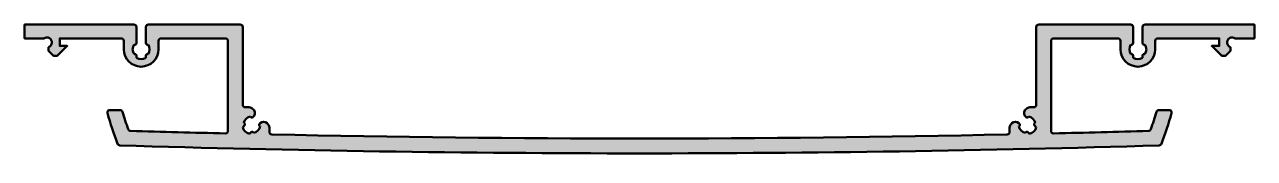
# Model space of a CAD drawing. Extents: x 4 to 252, y -27 to 0.
import ezdxf

# ---------------------------------------------------------------- set-up
doc = ezdxf.new("R2010")
doc.units = 0
doc.layers.add('0S-Alu contour', color=7, linetype='Continuous', lineweight=50)
doc.layers.add('0S-Alu hatch', color=252, linetype='Continuous', lineweight=25)

# ---------------------------------------------------------------- blocks, each defined once
blk = doc.blocks.new('490480__F8A199C3_FD2A_4113_AD1A_4A0C26B12F41_')
at = {"layer": '0S-Alu hatch'}
h = blk.add_hatch(color=256, dxfattribs=at)
edge = h.paths.add_edge_path()
edge.add_line((47.59999999999978, -16.19999999999998), (47.59999999999978, -0.4999999999999876))
edge.add_arc((47.09999999999978, -0.499999999999987), 0.5, 0, 90)
edge.add_line((47.09999999999978, 1.32e-14), (28.55000000000019, 8.5e-15))
edge.add_arc((28.55000000000019, -0.4999999999999899), 0.5, 90.0000000000004, 180)
edge.add_line((28.05000000000019, -0.4999999999999898), (28.05000000000018, -3.762131383491218))
edge.add_arc((28.34440582859258, -3.762131383491216), 0.2944058285923994, 180, 301.8009681017567)
edge.add_ellipse((27.1000000000002, -4.999999999999991), major_axis=(-1.712952200508461, 0), ratio=1, start_angle=144.7894847064532, end_angle=215.210515293547, ccw=False)
edge.add_arc((28.34440582859258, -6.237868616508761), 0.2944058285923953, 58.19903189824304, 180)
edge.add_line((28.05000000000019, -6.237868616508761), (28.05000000000018, -6.729916640031135))
edge.add_ellipse((27.10000000000019, -4.999999999999985), major_axis=(-1.973603704256925, 0), ratio=1, start_angle=61.22619619942759, end_angle=118.77380380057241, ccw=False)
edge.add_line((26.15000000000019, -6.729916640031135), (26.15000000000018, -6.237868616508762))
edge.add_arc((25.85559417140779, -6.23786861650876), 0.2944058285923958, 0, 121.8009681017563)
edge.add_ellipse((27.10000000000019, -4.999999999999989), major_axis=(-1.712952200508471, 0), ratio=1, start_angle=-35.21051529354662, end_angle=35.21051529354662, ccw=False)
edge.add_arc((25.85559417140779, -3.762131383491216), 0.2944058285923998, 238.1990318982435, 360)
edge.add_line((26.15000000000019, -3.762131383491216), (26.15000000000013, -0.4999999999999818))
edge.add_arc((25.65000000000013, -0.4999999999999936), 0.5, 0, 90.0000000000004)
edge.add_line((25.65000000000012, 6.4e-15), (3.600000000000001, 0))
edge.add_line((3.600000000000001, 0), (3.6, -2.799999999998965))
edge.add_line((3.6, -2.799999999998965), (7.5, -2.799999999998964))
edge.add_ellipse((8.100000000000001, -3.599999999998962), major_axis=(-0.9999999999999996, 0), ratio=1, start_angle=107.4576031237228, end_angle=306.86989764584416, ccw=False)
edge.add_line((8.400000000000013, -4.553939201415904), (8.400000000000013, -5.299999999983986))
edge.add_line((8.400000000000013, -5.299999999983986), (9.400000000000027, -6.299999999983461))
edge.add_line((9.400000000000027, -6.299999999983461), (10.20000000000022, -6.299999999983461))
edge.add_line((10.20000000000022, -6.299999999983461), (12.20000000000203, -4.299999999981467))
edge.add_line((12.20000000000203, -4.299999999981467), (10.70000000000204, -4.299999999998962))
edge.add_line((10.70000000000204, -4.299999999998962), (10.70000000000204, -2.799999999998963))
edge.add_line((10.70000000000204, -2.799999999998963), (23.10000000000019, -2.799999999998962))
edge.add_ellipse((23.10000000000019, -3.299999999998961), major_axis=(-0.4999999999999992, 0), ratio=1, start_angle=180, end_angle=270, ccw=False)
edge.add_line((23.60000000000018, -3.299999999998961), (23.60000000000018, -4.999999999999989))
edge.add_arc((27.10000000000019, -4.999999999999988), 3.5, 180, 360)
edge.add_line((30.60000000000019, -4.999999999999988), (30.60000000000019, -3.299999999998957))
edge.add_ellipse((31.10000000000019, -3.299999999998959), major_axis=(-0.5, 0), ratio=1, start_angle=270, end_angle=360, ccw=False)
edge.add_line((31.10000000000019, -2.799999999998959), (44.09999999999978, -2.799999999998957))
edge.add_ellipse((44.09999999999979, -3.299999999998949), major_axis=(-0.4999999999999929, 0), ratio=1, start_angle=180, end_angle=270.0000000000008, ccw=False)
edge.add_line((44.59999999999978, -3.299999999998956), (44.60000000000071, -21.47345741355991))
edge.add_ellipse((44.10000000000112, -21.47345741356061), major_axis=(-0.4999999999995879, 0), ratio=1, start_angle=88.59129114323679, end_angle=180, ccw=False)
edge.add_ellipse((127.6000000057706, 3374.000000206606), major_axis=(-3397.000000206686, 0), ratio=1, start_angle=88.26828252536848, end_angle=88.59129114314561, ccw=False)
edge.add_ellipse((24.95922973403866, -20.94876578118885), major_axis=(-0.4999999999972966, 0), ratio=1, start_angle=19.177819508038397, end_angle=88.2682825253653, ccw=False)
edge.add_ellipse((118.9373390471198, 11.73708696817475), major_axis=(-100.0000000000703, 0), ratio=1, start_angle=17.0611216022769, end_angle=19.177819508101777, ccw=False)
edge.add_arc((22.86011113003559, -17.74877872681193), 0.5000000000000135, 17.06112160228492, 90.0000000000004)
edge.add_line((22.86011113003559, -17.24877872681192), (20.7699629783853, -17.24877872681192))
edge.add_arc((20.76996297838531, -17.74877872681192), 0.5000000000000036, 90.0000000000004, 196.7183330976029)
edge.add_arc((118.9373390470505, 11.73708696815547), 102.9999999999434, 196.7183330976025, 200.3364927648901)
edge.add_arc((22.82639215896525, -23.88503941789888), 0.5000000000001079, 200.3364927648449, 268.2338472364673)
edge.add_arc((127.6000000000198, 3374.000000000088), 3400.000000000089, 268.233847236516, 271.7661527634833)
edge.add_arc((232.3736078410342, -23.88503941789998), 0.5000000000002524, 271.7661527633913, 339.6635072351479)
edge.add_arc((136.262660952952, 11.73708696815493), 102.9999999999408, 339.663507235109, 343.2816669023966)
edge.add_arc((234.4300370216143, -17.7487787268132), 0.5000000000000207, 343.2816669023821, 450)
edge.add_line((234.4300370216143, -17.24877872681318), (232.339888869964, -17.24877872681316))
edge.add_arc((232.339888869964, -17.74877872681316), 0.4999999999999929, 89.99999999999675, 162.9388783977201)
edge.add_ellipse((136.2626609530541, 11.73708696810622), major_axis=(-99.99999999988398, 0), ratio=1, start_angle=160.8221804919018, end_angle=162.9388783977307, ccw=False)
edge.add_ellipse((230.2407702659586, -20.94876578118765), major_axis=(-0.5000000000008507, 0), ratio=1, start_angle=91.7317174745333, end_angle=160.8221804917784, ccw=False)
edge.add_ellipse((127.5999999978118, 3374.000000101196), major_axis=(-3397.000000101216, 0), ratio=1, start_angle=91.40870885683768, end_angle=91.7317174746247, ccw=False)
edge.add_ellipse((211.0999999999993, -21.47345741356085), major_axis=(-0.4999999999995362, 0), ratio=1, start_angle=0, end_angle=91.4087088565862, ccw=False)
edge.add_line((210.5999999999998, -21.4734574135609), (210.6, -3.299999999999936))
edge.add_ellipse((211.1, -3.299999999999935), major_axis=(-0.5, 0), ratio=1, start_angle=270, end_angle=360, ccw=False)
edge.add_line((211.1, -2.799999999999935), (224.0999999999996, -2.800000000000128))
edge.add_ellipse((224.0999999999996, -3.300000000000119), major_axis=(-0.4999999999999912, 0), ratio=1, start_angle=180, end_angle=269.9999999999935, ccw=False)
edge.add_line((224.5999999999995, -3.300000000000085), (224.5999999999995, -5.000000000001137))
edge.add_arc((228.0999999999996, -5.000000000001176), 3.5, 180, 360)
edge.add_line((231.5999999999996, -5.000000000001176), (231.5999999999996, -3.300000000000191))
edge.add_ellipse((232.0999999999996, -3.300000000000188), major_axis=(-0.5, 0), ratio=1, start_angle=270, end_angle=360, ccw=False)
edge.add_line((232.0999999999996, -2.800000000000188), (244.4999999999978, -2.800000000000347))
edge.add_line((244.4999999999978, -2.800000000000347), (244.4999999999977, -4.300000000000345))
edge.add_line((244.4999999999977, -4.300000000000345), (242.9999999999977, -4.299999999982832))
edge.add_line((242.9999999999977, -4.299999999982832), (244.9999999999995, -6.29999999998485))
edge.add_line((244.9999999999995, -6.29999999998485), (245.7999999999997, -6.299999999984859))
edge.add_line((245.7999999999997, -6.299999999984859), (246.7999999999998, -5.299999999985396))
edge.add_line((246.7999999999998, -5.299999999985396), (246.7999999999998, -4.553939201417325))
edge.add_ellipse((247.0999999999998, -3.600000000000376), major_axis=(-1.000000000000005, 0), ratio=1, start_angle=-126.8698976458453, end_angle=72.5423968762774, ccw=False)
edge.add_line((247.6999999999998, -2.800000000000385), (251.5999999999998, -2.800000000000432))
edge.add_line((251.5999999999998, -2.800000000000432), (251.5999999999998, -1.4673e-12))
edge.add_line((251.5999999999998, -1.4673e-12), (229.5499999999997, -1.198e-12))
edge.add_arc((229.5499999999997, -0.500000000001198), 0.5, 90, 180)
edge.add_line((229.0499999999997, -0.500000000001198), (229.0499999999996, -3.762131383492418))
edge.add_arc((229.344405828592, -3.762131383492398), 0.2944058285924029, 180, 301.8009681017538)
edge.add_ellipse((228.0999999999997, -5.000000000001187), major_axis=(-1.712952200508393, 0), ratio=1, start_angle=144.7894847064513, end_angle=215.2105152935487, ccw=False)
edge.add_arc((229.344405828592, -6.23786861650997), 0.294405828592405, 58.19903189824065, 180)
edge.add_line((229.0499999999996, -6.23786861650997), (229.0499999999996, -6.729916640032334))
edge.add_ellipse((228.0999999999996, -5.000000000001195), major_axis=(-1.973603704256911, 0), ratio=1, start_angle=61.22619619942577, end_angle=118.77380380057241, ccw=False)
edge.add_line((227.1499999999995, -6.729916640032304), (227.1499999999995, -6.23786861650994))
edge.add_arc((226.8555941714072, -6.237868616509914), 0.2944058285923745, 0, 121.8009681017573)
edge.add_ellipse((228.0999999999995, -5.000000000001183), major_axis=(-1.712952200508427, 0), ratio=1, start_angle=-35.21051529354861, end_angle=35.210515293546905, ccw=False)
edge.add_arc((226.8555941714072, -3.762131383492387), 0.2944058285924054, 238.1990318982405, 360)
edge.add_line((227.1499999999996, -3.762131383492388), (227.1499999999996, -0.5000000000011684))
edge.add_arc((226.6499999999997, -0.5000000000011492), 0.5, 0, 90)
edge.add_line((226.6499999999997, -1.1491e-12), (208.1, -9.39e-13))
edge.add_arc((208.1, -0.500000000000939), 0.5, 90, 180)
edge.add_line((207.6, -0.500000000000939), (207.5999999999999, -16.20000000000092))
edge.add_ellipse((207.0999999999998, -16.2000000000009), major_axis=(-0.5000000000000285, 0), ratio=1, start_angle=90, end_angle=180, ccw=False)
edge.add_line((207.0999999999998, -16.70000000000093), (206.3246427570806, -16.70000000000091))
edge.add_arc((206.3246427570806, -17.69999999999872), 0.9999999999978186, 90.0000000000016, 134.9999999999896)
edge.add_line((205.6175359758957, -16.99289321881359), (205.4568313465968, -17.15359784811239))
edge.add_arc((206.1639381277817, -17.8607046292975), 0.9999999999977847, 134.9999999999892, 224.99999999999)
edge.add_line((205.4568313465966, -18.56781141048236), (205.5512430902036, -18.66222315408948))
edge.add_arc((205.763375124559, -18.45009111973415), 0.2999999999991478, 224.9999999999914, 344.9377964113477)
edge.add_ellipse((205.7455170518599, -20.20000000000091), major_axis=(-1.699999999999724, 0), ratio=1, start_angle=190.4229183880224, end_angle=259.57708161195717, ccw=False)
edge.add_arc((207.4954259321267, -20.18214192730244), 0.2999999999991317, 105.0622035886274, 224.9999999999885)
edge.add_line((207.2832938977713, -20.39427396165775), (207.6214279518663, -20.73240801575295))
edge.add_ellipse((205.7455170518599, -20.20000000000092), major_axis=(-1.950000000000015, 0), ratio=1, start_angle=105.8446345736966, end_angle=164.1553654262826, ccw=False)
edge.add_line((206.2779250676112, -22.07591090000758), (205.9397910135161, -21.73777684591236))
edge.add_arc((205.7276589791607, -21.94990888026766), 0.2999999999991252, 44.99999999998752, 164.9377964113469)
edge.add_ellipse((205.74551705186, -20.20000000000087), major_axis=(-1.69999999999978, 0), ratio=1, start_angle=10.422918388024073, end_angle=79.57708161195359, ccw=False)
edge.add_arc((203.9956081715931, -20.21785807269941), 0.2999999999991361, 285.0622035886384, 404.9999999999899)
edge.add_line((204.2077402059485, -20.0057260383441), (204.1133284623414, -19.91131429473699))
edge.add_arc((203.4062216811563, -20.61842107592184), 0.9999999999977621, 44.99999999998833, 134.9999999999882)
edge.add_line((202.6991148999715, -19.91131429473672), (202.5384102706726, -20.07201892403553))
edge.add_arc((203.2455170518575, -20.77912570522065), 0.9999999999978099, 134.9999999999901, 180)
edge.add_line((202.2455170518597, -20.77912570522065), (202.2455170518604, -21.69060609195046))
edge.add_ellipse((201.7455170518601, -21.69060609194982), major_axis=(-0.5000000000002274, 0), ratio=1, start_angle=91.2508649147183, end_angle=180, ccw=False)
edge.add_ellipse((127.5999999999671, 3373.999999999668), major_axis=(-3396.99999999967, 0), ratio=1, start_angle=88.74913508521689, end_angle=91.2508649147843, ccw=False)
edge.add_ellipse((53.45448294814091, -21.69060609194906), major_axis=(-0.500000000001018, 0), ratio=1, start_angle=0, end_angle=88.74913508511622, ccw=False)
edge.add_line((52.9544829481399, -21.69060609194958), (52.9544829481399, -20.77912570521974))
edge.add_arc((51.9544829481421, -20.77912570521975), 0.9999999999977973, 0, 45.00000000001021)
edge.add_line((52.66158972932696, -20.07201892403464), (52.50088510002811, -19.91131429473582))
edge.add_arc((51.79377831884326, -20.61842107592095), 0.9999999999978024, 45.00000000001123, 135.0000000000106)
edge.add_line((51.08667153765813, -19.91131429473608), (50.99225979405105, -20.00572603834319))
edge.add_arc((51.20439182840644, -20.2178580726985), 0.2999999999991327, 135.0000000000096, 254.9377964113683)
edge.add_ellipse((49.45448294813968, -20.20000000000001), major_axis=(-1.699999999999715, 0), ratio=1, start_angle=100.42291838804363, end_angle=169.5770816119776, ccw=False)
edge.add_arc((49.4723410208388, -21.94990888026675), 0.299999999999127, 15.06220358864981, 135.00000000001)
edge.add_line((49.26020898648342, -21.73777684591144), (48.92207493238834, -22.07591090000664))
edge.add_ellipse((49.4544829481397, -20.19999999999997), major_axis=(-1.950000000000029, 0), ratio=1, start_angle=15.844634573717315, end_angle=74.15536542630309, ccw=False)
edge.add_line((47.57857204813322, -20.732408015752), (47.91670610222831, -20.39427396165681))
edge.add_arc((47.70457406787292, -20.18214192730149), 0.2999999999991352, 315.0000000000101, 434.9377964113686)
edge.add_ellipse((49.45448294813967, -20.2), major_axis=(-1.69999999999972, 0), ratio=1, start_angle=280.4229183880433, end_angle=349.57708161197655, ccw=False)
edge.add_arc((49.43662487544056, -18.45009111973324), 0.2999999999991375, 195.0622035886524, 315.0000000000101)
edge.add_line((49.64875690979595, -18.66222315408856), (49.74316865340302, -18.56781141048145))
edge.add_arc((49.0360618722179, -17.86070462929657), 0.9999999999977974, 315.0000000000098, 405.0000000000097)
edge.add_line((49.74316865340277, -17.15359784811147), (49.58246402410392, -16.99289321881266))
edge.add_arc((48.87535724291904, -17.69999999999778), 0.9999999999978024, 45.00000000001008, 90)
edge.add_line((48.87535724291904, -16.69999999999998), (48.09999999999978, -16.69999999999998))
edge.add_ellipse((48.09999999999977, -16.19999999999999), major_axis=(-0.4999999999999894, 0), ratio=1, start_angle=0, end_angle=90.0000000000008, ccw=False)
at = {"layer": '0S-Alu contour', "color": 7}
for points in [[(25.65000000000012, 6.4e-15), (3.600000000000001, 0), (3.6, -2.799999999998965), (7.5, -2.799999999998964)], [(47.09999999999978, 1.32e-14), (28.55000000000019, 8.5e-15)], [(26.15000000000019, -3.762131383491216), (26.15000000000013, -0.4999999999999818)], [(28.05000000000019, -0.4999999999999898), (28.05000000000018, -3.762131383491218)], [(47.59999999999978, -16.19999999999998), (47.59999999999978, -0.4999999999999876)], [(207.6, -0.500000000000939), (207.5999999999999, -16.20000000000092)], [(226.6499999999997, -1.1491e-12), (208.1, -9.39e-13)], [(227.1499999999996, -3.762131383492388), (227.1499999999996, -0.5000000000011684)], [(229.0499999999997, -0.500000000001198), (229.0499999999996, -3.762131383492418)], [(247.6999999999998, -2.800000000000385), (251.5999999999998, -2.800000000000432), (251.5999999999998, -1.4673e-12), (229.5499999999997, -1.198e-12)], [(8.400000000000013, -4.553939201415904), (8.400000000000013, -5.299999999983986), (9.400000000000027, -6.299999999983461), (10.20000000000022, -6.299999999983461), (12.20000000000203, -4.299999999981467), (10.70000000000204, -4.299999999998962), (10.70000000000204, -2.799999999998963), (23.10000000000019, -2.799999999998962)], [(23.60000000000018, -3.299999999998961), (23.60000000000018, -4.999999999999989)], [(30.60000000000019, -4.999999999999988), (30.60000000000019, -3.299999999998957)], [(31.10000000000019, -2.799999999998959), (44.09999999999978, -2.799999999998957)], [(44.59999999999978, -3.299999999998956), (44.60000000000071, -21.47345741355991)], [(210.5999999999998, -21.4734574135609), (210.6, -3.299999999999936)], [(211.1, -2.799999999999935), (224.0999999999996, -2.800000000000128)], [(224.5999999999995, -3.300000000000085), (224.5999999999995, -5.000000000001137)], [(231.5999999999996, -5.000000000001176), (231.5999999999996, -3.300000000000191)], [(232.0999999999996, -2.800000000000188), (244.4999999999978, -2.800000000000347), (244.4999999999977, -4.300000000000345), (242.9999999999977, -4.299999999982832), (244.9999999999995, -6.29999999998485), (245.7999999999997, -6.299999999984859), (246.7999999999998, -5.299999999985396), (246.7999999999998, -4.553939201417325)], [(26.15000000000019, -6.729916640031135), (26.15000000000018, -6.237868616508762)], [(28.05000000000019, -6.237868616508761), (28.05000000000018, -6.729916640031135)], [(227.1499999999995, -6.729916640032304), (227.1499999999995, -6.23786861650994)], [(229.0499999999996, -6.23786861650997), (229.0499999999996, -6.729916640032334)], [(22.86011113003559, -17.24877872681192), (20.7699629783853, -17.24877872681192)], [(48.87535724291904, -16.69999999999998), (48.09999999999978, -16.69999999999998)], [(49.74316865340277, -17.15359784811147), (49.58246402410392, -16.99289321881266)], [(205.6175359758957, -16.99289321881359), (205.4568313465968, -17.15359784811239)], [(207.0999999999998, -16.70000000000093), (206.3246427570806, -16.70000000000091)], [(234.4300370216143, -17.24877872681318), (232.339888869964, -17.24877872681316)], [(49.64875690979595, -18.66222315408856), (49.74316865340302, -18.56781141048145)], [(205.4568313465966, -18.56781141048236), (205.5512430902036, -18.66222315408948)], [(47.57857204813322, -20.732408015752), (47.91670610222831, -20.39427396165681)], [(49.26020898648342, -21.73777684591144), (48.92207493238834, -22.07591090000664)], [(51.08667153765813, -19.91131429473608), (50.99225979405105, -20.00572603834319)], [(52.66158972932696, -20.07201892403464), (52.50088510002811, -19.91131429473582)], [(52.9544829481399, -21.69060609194958), (52.9544829481399, -20.77912570521974)], [(202.2455170518597, -20.77912570522065), (202.2455170518604, -21.69060609195046)], [(202.6991148999715, -19.91131429473672), (202.5384102706726, -20.07201892403553)], [(204.2077402059485, -20.0057260383441), (204.1133284623414, -19.91131429473699)], [(206.2779250676112, -22.07591090000758), (205.9397910135161, -21.73777684591236)], [(207.2832938977713, -20.39427396165775), (207.6214279518663, -20.73240801575295)]]:
    blk.add_lwpolyline(points, dxfattribs=at)
for centre, radius, start, end in [((25.65000000000013, -0.4999999999999936), 0.5, 0, 90.0000000000004), ((28.55000000000019, -0.4999999999999899), 0.5, 90.0000000000004, 180), ((47.09999999999978, -0.499999999999987), 0.5, 0, 90), ((208.1, -0.500000000000939), 0.5, 90, 180), ((226.6499999999997, -0.5000000000011492), 0.5, 0, 90), ((229.5499999999997, -0.500000000001198), 0.5, 90, 180), ((25.85559417140779, -3.762131383491216), 0.2944058285923998, 238.1990318982435, 0), ((28.34440582859258, -3.762131383491216), 0.2944058285923994, 180, 301.8009681017567), ((226.8555941714072, -3.762131383492387), 0.2944058285924054, 238.1990318982405, 0), ((229.344405828592, -3.762131383492398), 0.2944058285924029, 180, 301.8009681017538), ((27.10000000000019, -4.999999999999988), 3.5, 180, 0), ((25.85559417140779, -6.23786861650876), 0.2944058285923958, 0, 121.8009681017563), ((28.34440582859258, -6.237868616508761), 0.2944058285923953, 58.19903189824304, 180), ((228.0999999999996, -5.000000000001176), 3.5, 180, 0), ((226.8555941714072, -6.237868616509914), 0.2944058285923745, 0, 121.8009681017573), ((229.344405828592, -6.23786861650997), 0.294405828592405, 58.19903189824065, 180), ((20.76996297838531, -17.74877872681192), 0.5000000000000036, 90.0000000000004, 196.7183330976029), ((22.86011113003559, -17.74877872681193), 0.5000000000000135, 17.06112160228492, 90.0000000000004), ((48.87535724291904, -17.69999999999778), 0.9999999999978024, 45.00000000001008, 90), ((49.0360618722179, -17.86070462929657), 0.9999999999977974, 315.0000000000098, 45.00000000000979), ((206.1639381277817, -17.8607046292975), 0.9999999999977847, 134.9999999999892, 224.99999999999), ((206.3246427570806, -17.69999999999872), 0.9999999999978186, 90.0000000000016, 134.9999999999896), ((232.339888869964, -17.74877872681316), 0.4999999999999929, 89.99999999999675, 162.9388783977201), ((234.4300370216143, -17.7487787268132), 0.5000000000000207, 343.2816669023821, 90), ((118.9373390470505, 11.73708696815547), 102.9999999999434, 196.7183330976025, 200.3364927648901), ((49.43662487544056, -18.45009111973324), 0.2999999999991375, 195.0622035886524, 315.0000000000101), ((51.79377831884326, -20.61842107592095), 0.9999999999978024, 45.00000000001123, 135.0000000000106), ((203.4062216811563, -20.61842107592184), 0.9999999999977621, 44.99999999998833, 134.9999999999882), ((205.763375124559, -18.45009111973415), 0.2999999999991478, 224.9999999999914, 344.9377964113477), ((136.262660952952, 11.73708696815493), 102.9999999999408, 339.663507235109, 343.2816669023966), ((47.70457406787292, -20.18214192730149), 0.2999999999991352, 315.0000000000101, 74.93779641136867), ((49.4723410208388, -21.94990888026675), 0.299999999999127, 15.06220358864981, 135.00000000001), ((51.20439182840644, -20.2178580726985), 0.2999999999991327, 135.0000000000096, 254.9377964113683), ((51.9544829481421, -20.77912570521975), 0.9999999999977973, 0, 45.00000000001021), ((203.2455170518575, -20.77912570522065), 0.9999999999978099, 134.9999999999901, 180), ((203.9956081715931, -20.21785807269941), 0.2999999999991361, 285.0622035886384, 44.99999999998992), ((205.7276589791607, -21.94990888026766), 0.2999999999991252, 44.99999999998752, 164.9377964113469), ((207.4954259321267, -20.18214192730244), 0.2999999999991317, 105.0622035886274, 224.9999999999885), ((22.82639215896525, -23.88503941789888), 0.5000000000001079, 200.3364927648449, 268.2338472364673), ((127.6000000000198, 3374.000000000088), 3400.000000000089, 268.233847236516, 271.7661527634833), ((232.3736078410342, -23.88503941789998), 0.5000000000002524, 271.7661527633913, 339.6635072351479)]:
    blk.add_arc(centre, radius, start, end, dxfattribs=at)
at = {"layer": '0S-Alu contour', "color": 7, "extrusion": (0, 0, -1)}
for centre, radius, start, end in [((-8.100000000000001, -3.599999999998962), 0.9999999999999996, 53.13010235415586, 252.5423968762772), ((-23.10000000000019, -3.299999999998961), 0.4999999999999992, 90, 180), ((-27.10000000000019, -4.999999999999989), 1.712952200508471, 324.7894847064534, 35.2105152935466), ((-27.1000000000002, -4.999999999999991), 1.712952200508461, 144.789484706453, 215.2105152935468), ((-31.10000000000019, -3.299999999998959), 0.5, 0, 90), ((-44.09999999999979, -3.299999999998949), 0.4999999999999929, 89.9999999999992, 180), ((-211.1, -3.299999999999935), 0.5, 0, 90), ((-224.0999999999996, -3.300000000000119), 0.4999999999999912, 90.00000000000651, 180), ((-228.0999999999995, -5.000000000001183), 1.712952200508427, 324.7894847064531, 35.21051529354857), ((-228.0999999999997, -5.000000000001187), 1.712952200508393, 144.7894847064513, 215.2105152935487), ((-232.0999999999996, -3.300000000000188), 0.5, 0, 90), ((-247.0999999999998, -3.600000000000376), 1.000000000000005, 287.4576031237227, 126.8698976458454), ((-27.10000000000019, -4.999999999999985), 1.973603704256925, 241.2261961994276, 298.7738038005724), ((-228.0999999999996, -5.000000000001195), 1.973603704256911, 241.2261961994276, 298.7738038005742), ((-48.09999999999977, -16.19999999999999), 0.4999999999999894, 269.9999999999992, 0), ((-207.0999999999998, -16.2000000000009), 0.5000000000000285, 180, 270), ((-118.9373390471198, 11.73708696817475), 100.0000000000703, 340.8221804918982, 342.9388783977231), ((-49.45448294813967, -20.2), 1.69999999999972, 10.42291838802345, 79.5770816119567), ((-205.7455170518599, -20.20000000000091), 1.699999999999724, 100.4229183880428, 169.5770816119776), ((-136.2626609530541, 11.73708696810622), 99.99999999988398, 197.0611216022693, 199.1778195080982), ((-24.95922973403866, -20.94876578118885), 0.4999999999972966, 271.7317174746347, 340.8221804919616), ((-127.6000000057706, 3374.000000206606), 3397.000000206686, 271.4087088568545, 271.7317174746315), ((-44.10000000000112, -21.47345741356061), 0.4999999999995879, 180, 271.4087088567632), ((-49.4544829481397, -20.19999999999997), 1.950000000000029, 285.8446345736969, 344.1553654262827), ((-49.45448294813968, -20.20000000000001), 1.699999999999715, 190.4229183880225, 259.5770816119564), ((-53.45448294814091, -21.69060609194906), 0.500000000001018, 271.2508649148838, 0), ((-127.5999999999671, 3373.999999999668), 3396.99999999967, 268.7491350852157, 271.2508649147832), ((-201.7455170518601, -21.69060609194982), 0.5000000000002274, 180, 268.7491350852817), ((-205.74551705186, -20.20000000000087), 1.69999999999978, 280.4229183880464, 349.5770816119759), ((-205.7455170518599, -20.20000000000092), 1.950000000000015, 195.8446345737175, 254.1553654263034), ((-211.0999999999993, -21.47345741356085), 0.4999999999995362, 268.5912911434138, 0), ((-127.5999999978118, 3374.000000101196), 3397.000000101216, 268.2682825253753, 268.5912911431623), ((-230.2407702659586, -20.94876578118765), 0.5000000000008507, 199.1778195082217, 268.2682825254667)]:
    blk.add_arc(centre, radius, start, end, dxfattribs=at)
blk = doc.blocks.new('490480__F445D6F8_E36F_4CF1_828D_20EC151E113F_')
at = {"layer": '0S-Alu contour', "color": 7}
blk.add_blockref('490480__F8A199C3_FD2A_4113_AD1A_4A0C26B12F41_', (0, 0), dxfattribs=at)

msp = doc.modelspace()

# ---------------------------------------------------------------- block references
at = {"layer": '0S-Alu contour', "color": 7}
msp.add_blockref('490480__F445D6F8_E36F_4CF1_828D_20EC151E113F_', (0, 0), dxfattribs=at)

doc.saveas('drawing.dxf')
